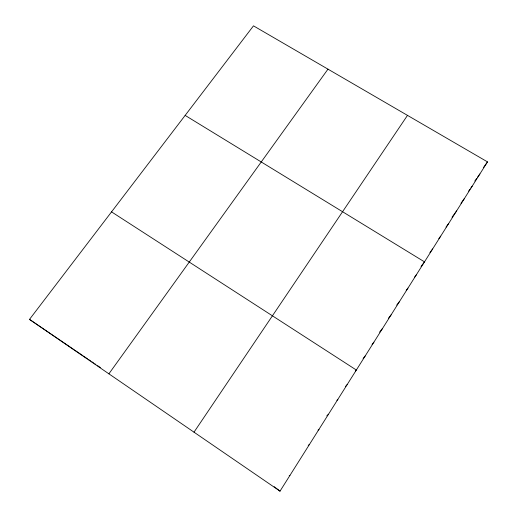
<?xml version="1.0" encoding="UTF-8"?>
<svg xmlns="http://www.w3.org/2000/svg" width="517" height="517" viewBox="0 0 517 517"><rect width="100%" height="100%" fill="white"/><g stroke="black" fill="none" stroke-linecap="round" stroke-linejoin="round"><path stroke-width="0.78" d="M280.02 491.15L487.499 161.886L253.479 25.85L29.501 319.396L280.02 491.15L279.141 490.478M194.004 432.173L407.493 115.381M483.576 167.372L487.499 161.886M474.813 181.04L476.655 178.468M477.579 177.182L479.886 173.964M108.893 373.823L327.978 69.155M468.622 191.122L469.966 189.261M470.858 188.02L472.195 186.159M460.977 203.252L464.44 198.476M452.013 217.211L456.608 210.91M446.035 227.086L448.698 223.46M438.817 238.699L440.71 236.14M429.918 252.593L432.645 248.935M421.025 266.481L424.496 261.867L185.151 115.401M414.408 277.37L416.275 274.915M406.194 290.405L407.965 288.098M396.701 305.108L399.576 301.417M388.39 318.291L391.104 314.866M379.575 332.127L382.541 328.444M372.053 344.406L373.901 342.17M363.108 358.455L365.164 356.032M355.399 371.109L356.342 370.03L111.543 211.873M345.55 386.367L347.153 384.609M336.916 400.332L337.872 399.344M326.802 415.849L328.489 414.233M318.039 430.112L319.002 429.284M308.203 445.35L309.418 444.504M289.21 475.485L289.927 475.433M29.501 319.396L50.136 333.413M50.782 333.859L63.197 342.293M63.785 342.693L74.435 349.931M75.068 350.364L78.112 352.426M78.72 352.84L82.229 355.224M83.353 355.993L87.502 358.811M88.762 359.67L90.591 360.911M91.813 361.745L93.577 362.94M94.76 363.742L95.897 364.517M97.603 365.674L100.35 367.542M274.178 486.684L274.824 487.176M275.542 487.725L278.741 490.168"/></g></svg>
